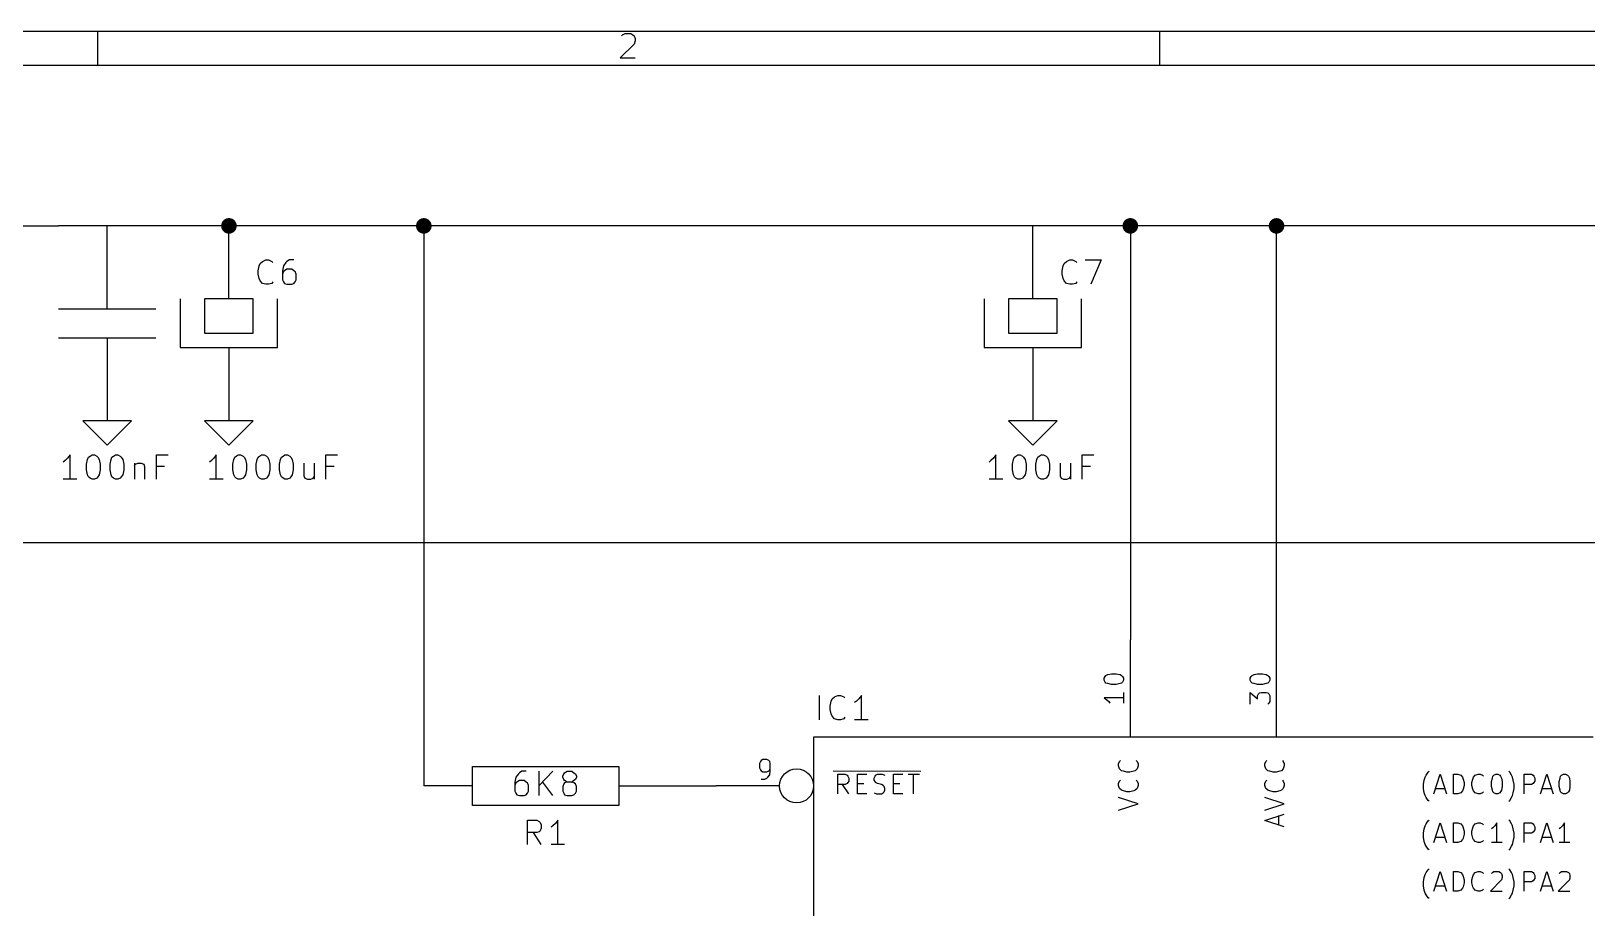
# Model space of a CAD drawing. Extents: x 4000 to 113000, y 4000 to 78670.
# Drawn here: x 24440 to 56370, y 60665 to 78670 of the extents above; entities that cross this region are included whole.
import ezdxf

# ---------------------------------------------------------------- set-up
doc = ezdxf.new("R2010")
doc.units = 0
for name, color, linetype in [('BLACK', 1, 'CONTINUOUS'), ('CYAN', 4, 'CONTINUOUS'), ('GREEN', 3, 'CONTINUOUS'), ('LIGHTYELLOW', 24, 'CONTINUOUS'), ('RED', 5, 'CONTINUOUS')]:
    doc.layers.add(name, color=color, linetype=linetype)

msp = doc.modelspace()

# ---------------------------------------------------------------- linework, layer by layer
at = {"layer": 'BLACK'}
for p, q in [((4000, 78670), (113000, 78670)), ((25800, 78670), (25800, 77970)), ((36560, 78570), (36580, 78590)), ((36580, 78590), (36630, 78620)), ((36630, 78620), (36750, 78620)), ((36750, 78620), (36790, 78590)), ((36790, 78590), (36820, 78570)), ((36820, 78570), (36840, 78520)), ((47600, 78670), (47600, 77970)), ((36820, 78400), (36530, 78120)), ((36840, 78470), (36820, 78400)), ((36840, 78520), (36840, 78470)), ((4700, 77970), (112300, 77970)), ((36530, 78120), (36840, 78120)), ((25240, 69970), (25190, 69900)), ((25240, 69470), (25240, 69970)), ((25620, 69920), (25650, 69940)), ((25650, 69940), (25690, 69970)), ((25690, 69970), (25740, 69970)), ((25740, 69970), (25790, 69940)), ((25790, 69940), (25810, 69920)), ((26100, 69920), (26130, 69940)), ((26130, 69940), (26170, 69970)), ((26170, 69970), (26220, 69970)), ((26220, 69970), (26270, 69940)), ((26270, 69940), (26290, 69920)), ((27010, 69470), (27010, 69970)), ((27010, 69970), (27250, 69970)), ((28240, 69970), (28190, 69900)), ((28240, 69470), (28240, 69970)), ((28620, 69920), (28650, 69940)), ((28650, 69940), (28690, 69970)), ((28690, 69970), (28740, 69970)), ((28740, 69970), (28790, 69940)), ((28790, 69940), (28810, 69920)), ((29100, 69920), (29130, 69940)), ((29130, 69940), (29170, 69970)), ((29170, 69970), (29220, 69970)), ((29220, 69970), (29270, 69940)), ((29270, 69940), (29290, 69920)), ((29580, 69920), (29610, 69940)), ((29610, 69940), (29650, 69970)), ((29650, 69970), (29700, 69970)), ((29700, 69970), (29750, 69940)), ((29750, 69940), (29770, 69920)), ((30490, 69470), (30490, 69970)), ((30490, 69970), (30730, 69970)), ((44240, 69970), (44190, 69900)), ((44240, 69470), (44240, 69970)), ((44620, 69920), (44650, 69940)), ((44650, 69940), (44690, 69970)), ((44690, 69970), (44740, 69970)), ((44740, 69970), (44790, 69940)), ((44790, 69940), (44810, 69920)), ((45100, 69920), (45130, 69940)), ((45130, 69940), (45170, 69970)), ((45170, 69970), (45220, 69970)), ((45220, 69970), (45270, 69940)), ((45270, 69940), (45290, 69920)), ((46010, 69470), (46010, 69970)), ((46010, 69970), (46250, 69970)), ((25140, 69850), (25100, 69820)), ((25190, 69900), (25140, 69850)), ((25580, 69780), (25600, 69870)), ((25580, 69660), (25580, 69780)), ((25600, 69560), (25580, 69660)), ((25600, 69870), (25620, 69920)), ((25810, 69920), (25840, 69870)), ((25840, 69870), (25860, 69780)), ((25860, 69660), (25840, 69560)), ((25860, 69780), (25860, 69660)), ((26060, 69780), (26080, 69870)), ((26060, 69660), (26060, 69780)), ((26080, 69560), (26060, 69660)), ((26080, 69870), (26100, 69920)), ((26290, 69920), (26320, 69870)), ((26320, 69870), (26340, 69780)), ((26340, 69660), (26320, 69560)), ((26340, 69780), (26340, 69660)), ((26560, 69800), (26560, 69470)), ((26560, 69750), (26580, 69780)), ((26580, 69780), (26630, 69800)), ((26630, 69800), (26700, 69800)), ((26700, 69800), (26750, 69780)), ((26750, 69780), (26770, 69730)), ((26770, 69730), (26770, 69470)), ((27180, 69730), (27010, 69730)), ((28140, 69850), (28100, 69820)), ((28190, 69900), (28140, 69850)), ((28580, 69780), (28600, 69870)), ((28580, 69660), (28580, 69780)), ((28600, 69560), (28580, 69660)), ((28600, 69870), (28620, 69920)), ((28810, 69920), (28840, 69870)), ((28840, 69870), (28860, 69780)), ((28860, 69660), (28840, 69560)), ((28860, 69780), (28860, 69660)), ((29060, 69780), (29080, 69870)), ((29060, 69660), (29060, 69780)), ((29080, 69560), (29060, 69660)), ((29080, 69870), (29100, 69920)), ((29290, 69920), (29320, 69870)), ((29320, 69870), (29340, 69780)), ((29340, 69660), (29320, 69560)), ((29340, 69780), (29340, 69660)), ((29540, 69780), (29560, 69870)), ((29540, 69660), (29540, 69780)), ((29560, 69560), (29540, 69660)), ((29560, 69870), (29580, 69920)), ((29770, 69920), (29800, 69870)), ((29800, 69870), (29820, 69780)), ((29820, 69660), (29800, 69560)), ((29820, 69780), (29820, 69660)), ((30040, 69800), (30040, 69540)), ((30250, 69800), (30250, 69470)), ((30660, 69730), (30490, 69730)), ((44140, 69850), (44100, 69820)), ((44190, 69900), (44140, 69850)), ((44580, 69780), (44600, 69870)), ((44580, 69660), (44580, 69780)), ((44600, 69560), (44580, 69660)), ((44600, 69870), (44620, 69920)), ((44810, 69920), (44840, 69870)), ((44840, 69870), (44860, 69780)), ((44860, 69660), (44840, 69560)), ((44860, 69780), (44860, 69660)), ((45060, 69780), (45080, 69870)), ((45060, 69660), (45060, 69780)), ((45080, 69560), (45060, 69660)), ((45080, 69870), (45100, 69920)), ((45290, 69920), (45320, 69870)), ((45320, 69870), (45340, 69780)), ((45340, 69660), (45320, 69560)), ((45340, 69780), (45340, 69660)), ((45560, 69800), (45560, 69540)), ((45770, 69800), (45770, 69470)), ((46180, 69730), (46010, 69730)), ((25380, 69470), (25100, 69470)), ((25620, 69520), (25600, 69560)), ((25650, 69490), (25620, 69520)), ((25690, 69470), (25650, 69490)), ((25740, 69470), (25690, 69470)), ((25790, 69490), (25740, 69470)), ((25810, 69520), (25790, 69490)), ((25840, 69560), (25810, 69520)), ((26100, 69520), (26080, 69560)), ((26130, 69490), (26100, 69520)), ((26170, 69470), (26130, 69490)), ((26220, 69470), (26170, 69470)), ((26270, 69490), (26220, 69470)), ((26290, 69520), (26270, 69490)), ((26320, 69560), (26290, 69520)), ((28380, 69470), (28100, 69470)), ((28620, 69520), (28600, 69560)), ((28650, 69490), (28620, 69520)), ((28690, 69470), (28650, 69490)), ((28740, 69470), (28690, 69470)), ((28790, 69490), (28740, 69470)), ((28810, 69520), (28790, 69490)), ((28840, 69560), (28810, 69520)), ((29100, 69520), (29080, 69560)), ((29130, 69490), (29100, 69520)), ((29170, 69470), (29130, 69490)), ((29220, 69470), (29170, 69470)), ((29270, 69490), (29220, 69470)), ((29290, 69520), (29270, 69490)), ((29320, 69560), (29290, 69520)), ((29580, 69520), (29560, 69560)), ((29610, 69490), (29580, 69520)), ((29650, 69470), (29610, 69490)), ((29700, 69470), (29650, 69470)), ((29750, 69490), (29700, 69470)), ((29770, 69520), (29750, 69490)), ((29800, 69560), (29770, 69520)), ((30040, 69540), (30060, 69490)), ((30060, 69490), (30110, 69470)), ((30110, 69470), (30180, 69470)), ((30180, 69470), (30230, 69490)), ((30230, 69490), (30250, 69520)), ((44380, 69470), (44100, 69470)), ((44620, 69520), (44600, 69560)), ((44650, 69490), (44620, 69520)), ((44690, 69470), (44650, 69490)), ((44740, 69470), (44690, 69470)), ((44790, 69490), (44740, 69470)), ((44810, 69520), (44790, 69490)), ((44840, 69560), (44810, 69520)), ((45100, 69520), (45080, 69560)), ((45130, 69490), (45100, 69520)), ((45170, 69470), (45130, 69490)), ((45220, 69470), (45170, 69470)), ((45270, 69490), (45220, 69470)), ((45290, 69520), (45270, 69490)), ((45320, 69560), (45290, 69520)), ((45560, 69540), (45580, 69490)), ((45580, 69490), (45630, 69470)), ((45630, 69470), (45700, 69470)), ((45700, 69470), (45750, 69490)), ((45750, 69490), (45770, 69520)), ((34390, 63350), (34370, 63250)), ((34370, 63250), (34370, 63060)), ((34390, 63230), (34370, 63180)), ((34440, 63420), (34390, 63350)), ((34410, 63250), (34390, 63230)), ((34460, 63280), (34410, 63250)), ((34460, 63440), (34440, 63420)), ((34510, 63470), (34460, 63440)), ((34560, 63280), (34460, 63280)), ((34600, 63470), (34510, 63470)), ((34600, 63250), (34560, 63280)), ((34630, 63230), (34600, 63250)), ((34650, 63180), (34630, 63230)), ((34870, 62970), (34870, 63470)), ((35150, 63470), (34870, 63180)), ((35150, 62970), (34940, 63250)), ((35350, 63370), (35370, 63420)), ((35350, 63350), (35350, 63370)), ((35370, 63300), (35350, 63350)), ((35370, 63420), (35390, 63440)), ((35390, 63280), (35370, 63300)), ((35390, 63230), (35370, 63210)), ((35390, 63440), (35440, 63470)), ((35440, 63250), (35390, 63280)), ((35440, 63250), (35390, 63230)), ((35440, 63470), (35540, 63470)), ((35540, 63250), (35440, 63250)), ((35540, 63470), (35580, 63440)), ((35580, 63280), (35540, 63250)), ((35580, 63230), (35540, 63250)), ((35580, 63440), (35610, 63420)), ((35610, 63300), (35580, 63280)), ((35610, 63210), (35580, 63230)), ((35610, 63420), (35630, 63370)), ((35630, 63350), (35610, 63300)), ((35630, 63370), (35630, 63350)), ((34370, 63060), (34390, 63020)), ((34390, 63020), (34410, 62990)), ((34410, 62990), (34460, 62970)), ((34460, 62970), (34560, 62970)), ((34560, 62970), (34600, 62990)), ((34600, 62990), (34630, 63020)), ((34630, 63020), (34650, 63060)), ((34650, 63060), (34650, 63180)), ((35370, 63210), (35350, 63160)), ((35350, 63160), (35350, 63060)), ((35350, 63060), (35370, 63020)), ((35370, 63020), (35390, 62990)), ((35390, 62990), (35440, 62970)), ((35440, 62970), (35540, 62970)), ((35540, 62970), (35580, 62990)), ((35580, 62990), (35610, 63020)), ((35630, 63160), (35610, 63210)), ((35610, 63020), (35630, 63060)), ((35630, 63060), (35630, 63160))]:
    msp.add_line(p, q, dxfattribs=at)
at = {"layer": 'CYAN'}
for p, q in [((29100, 73750), (29120, 73850)), ((29120, 73850), (29140, 73900)), ((29140, 73900), (29190, 73940)), ((29190, 73940), (29260, 73970)), ((29260, 73970), (29310, 73970)), ((29310, 73970), (29380, 73940)), ((29380, 73940), (29400, 73920)), ((29620, 73850), (29600, 73750)), ((29670, 73920), (29620, 73850)), ((29690, 73780), (29640, 73750)), ((29690, 73940), (29670, 73920)), ((29740, 73970), (29690, 73940)), ((29790, 73780), (29690, 73780)), ((29830, 73970), (29740, 73970)), ((29830, 73750), (29790, 73780)), ((45600, 73750), (45620, 73850)), ((45620, 73850), (45640, 73900)), ((45640, 73900), (45690, 73940)), ((45690, 73940), (45760, 73970)), ((45760, 73970), (45810, 73970)), ((45810, 73970), (45880, 73940)), ((45880, 73940), (45900, 73920)), ((46070, 73970), (46400, 73970)), ((46400, 73970), (46190, 73470)), ((29100, 73680), (29100, 73750)), ((29120, 73590), (29100, 73680)), ((29140, 73540), (29120, 73590)), ((29190, 73490), (29140, 73540)), ((29260, 73470), (29190, 73490)), ((29310, 73470), (29260, 73470)), ((29380, 73490), (29310, 73470)), ((29400, 73520), (29380, 73490)), ((29600, 73750), (29600, 73560)), ((29620, 73730), (29600, 73680)), ((29600, 73560), (29620, 73520)), ((29640, 73750), (29620, 73730)), ((29620, 73520), (29640, 73490)), ((29640, 73490), (29690, 73470)), ((29690, 73470), (29790, 73470)), ((29790, 73470), (29830, 73490)), ((29860, 73730), (29830, 73750)), ((29830, 73490), (29860, 73520)), ((29880, 73680), (29860, 73730)), ((29860, 73520), (29880, 73560)), ((29880, 73560), (29880, 73680)), ((45600, 73680), (45600, 73750)), ((45620, 73590), (45600, 73680)), ((45640, 73540), (45620, 73590)), ((45690, 73490), (45640, 73540)), ((45760, 73470), (45690, 73490)), ((45810, 73470), (45760, 73470)), ((45880, 73490), (45810, 73470)), ((45900, 73520), (45880, 73490)), ((40620, 64530), (40620, 65030)), ((40840, 64810), (40860, 64910)), ((40860, 64910), (40880, 64960)), ((40880, 64960), (40930, 65000)), ((40930, 65000), (41000, 65030)), ((41000, 65030), (41050, 65030)), ((41050, 65030), (41120, 65000)), ((41120, 65000), (41140, 64980)), ((41380, 64910), (41340, 64880)), ((41430, 64960), (41380, 64910)), ((41480, 65030), (41430, 64960)), ((41480, 64530), (41480, 65030)), ((40840, 64740), (40840, 64810)), ((40860, 64650), (40840, 64740)), ((40880, 64600), (40860, 64650)), ((40930, 64550), (40880, 64600)), ((41000, 64530), (40930, 64550)), ((41050, 64530), (41000, 64530)), ((41120, 64550), (41050, 64530)), ((41140, 64580), (41120, 64550)), ((41620, 64530), (41340, 64530)), ((46760, 63620), (46780, 63670)), ((46760, 63580), (46760, 63620)), ((46780, 63520), (46760, 63580)), ((46780, 63670), (46800, 63690)), ((47120, 63690), (47140, 63670)), ((47140, 63670), (47160, 63620)), ((47160, 63580), (47140, 63520)), ((47160, 63620), (47160, 63580)), ((49760, 63620), (49780, 63670)), ((49760, 63580), (49760, 63620)), ((49780, 63520), (49760, 63580)), ((49780, 63670), (49800, 63690)), ((50120, 63690), (50140, 63670)), ((50140, 63670), (50160, 63620)), ((50160, 63580), (50140, 63520)), ((50160, 63620), (50160, 63580)), ((40900, 63480), (42700, 63470)), ((41000, 63010), (41000, 63410)), ((41000, 63410), (41150, 63410)), ((41150, 63410), (41190, 63390)), ((41190, 63390), (41200, 63370)), ((41200, 63240), (41190, 63220)), ((41200, 63370), (41220, 63330)), ((41220, 63270), (41200, 63240)), ((41220, 63330), (41220, 63270)), ((41400, 63010), (41400, 63410)), ((41400, 63410), (41590, 63410)), ((41740, 63330), (41760, 63370)), ((41740, 63290), (41740, 63330)), ((41760, 63260), (41740, 63290)), ((41760, 63370), (41770, 63390)), ((41770, 63240), (41760, 63260)), ((41770, 63390), (41810, 63410)), ((41810, 63220), (41770, 63240)), ((41810, 63410), (41910, 63410)), ((41910, 63410), (41960, 63390)), ((42140, 63010), (42140, 63410)), ((42140, 63410), (42330, 63410)), ((42440, 63410), (42670, 63410)), ((42550, 63010), (42550, 63410)), ((46760, 63220), (46780, 63270)), ((46820, 63480), (46780, 63520)), ((46780, 63270), (46800, 63290)), ((46860, 63470), (46820, 63480)), ((46930, 63450), (46860, 63470)), ((46990, 63450), (46930, 63450)), ((47070, 63470), (46990, 63450)), ((47100, 63480), (47070, 63470)), ((47140, 63520), (47100, 63480)), ((47120, 63290), (47140, 63270)), ((47140, 63270), (47160, 63220)), ((49760, 63220), (49780, 63270)), ((49820, 63480), (49780, 63520)), ((49780, 63270), (49800, 63290)), ((49860, 63470), (49820, 63480)), ((49930, 63450), (49860, 63470)), ((49990, 63450), (49930, 63450)), ((50070, 63470), (49990, 63450)), ((50100, 63480), (50070, 63470)), ((50140, 63520), (50100, 63480)), ((50120, 63290), (50140, 63270)), ((50140, 63270), (50160, 63220)), ((53020, 63200), (53030, 63290)), ((53030, 63290), (53050, 63350)), ((53050, 63350), (53070, 63390)), ((53070, 63390), (53110, 63450)), ((53110, 63450), (53130, 63470)), ((53230, 63010), (53360, 63410)), ((53360, 63410), (53490, 63010)), ((53630, 63010), (53630, 63410)), ((53630, 63410), (53720, 63410)), ((53720, 63410), (53780, 63390)), ((53780, 63390), (53820, 63350)), ((53820, 63350), (53830, 63310)), ((53830, 63310), (53850, 63240)), ((53850, 63240), (53850, 63180)), ((54010, 63240), (54030, 63310)), ((54010, 63180), (54010, 63240)), ((54030, 63310), (54040, 63350)), ((54040, 63350), (54080, 63390)), ((54080, 63390), (54140, 63410)), ((54140, 63410), (54180, 63410)), ((54180, 63410), (54230, 63390)), ((54230, 63390), (54250, 63370)), ((54410, 63260), (54430, 63330)), ((54410, 63160), (54410, 63260)), ((54430, 63330), (54440, 63370)), ((54440, 63370), (54460, 63390)), ((54460, 63390), (54500, 63410)), ((54500, 63410), (54540, 63410)), ((54540, 63410), (54580, 63390)), ((54580, 63390), (54600, 63370)), ((54600, 63370), (54620, 63330)), ((54620, 63330), (54630, 63260)), ((54630, 63260), (54630, 63160)), ((54790, 63450), (54770, 63470)), ((54820, 63390), (54790, 63450)), ((54840, 63350), (54820, 63390)), ((54860, 63290), (54840, 63350)), ((54880, 63200), (54860, 63290)), ((55080, 63010), (55080, 63410)), ((55080, 63410), (55230, 63410)), ((55230, 63410), (55270, 63390)), ((55270, 63390), (55280, 63370)), ((55280, 63240), (55270, 63220)), ((55280, 63370), (55300, 63330)), ((55300, 63270), (55280, 63240)), ((55300, 63330), (55300, 63270)), ((55420, 63010), (55550, 63410)), ((55550, 63410), (55680, 63010)), ((55800, 63260), (55820, 63330)), ((55800, 63160), (55800, 63260)), ((55820, 63330), (55830, 63370)), ((55830, 63370), (55850, 63390)), ((55850, 63390), (55890, 63410)), ((55890, 63410), (55930, 63410)), ((55930, 63410), (55970, 63390)), ((55970, 63390), (55990, 63370)), ((55990, 63370), (56010, 63330)), ((56010, 63330), (56020, 63260)), ((56020, 63260), (56020, 63160)), ((41150, 63200), (41000, 63200)), ((41220, 63010), (41090, 63200)), ((41190, 63220), (41150, 63200)), ((41400, 63220), (41530, 63220)), ((41590, 63010), (41400, 63010)), ((41740, 63030), (41790, 63010)), ((41790, 63010), (41890, 63010)), ((41890, 63200), (41810, 63220)), ((41930, 63180), (41890, 63200)), ((41890, 63010), (41930, 63030)), ((41950, 63160), (41930, 63180)), ((41930, 63030), (41950, 63050)), ((41960, 63120), (41950, 63160)), ((41950, 63050), (41960, 63080)), ((41960, 63080), (41960, 63120)), ((42140, 63220), (42270, 63220)), ((42330, 63010), (42140, 63010)), ((46760, 63180), (46760, 63220)), ((46780, 63120), (46760, 63180)), ((47160, 62800), (46760, 62930)), ((46820, 63080), (46780, 63120)), ((46860, 63070), (46820, 63080)), ((46930, 63050), (46860, 63070)), ((46990, 63050), (46930, 63050)), ((47070, 63070), (46990, 63050)), ((47100, 63080), (47070, 63070)), ((47140, 63120), (47100, 63080)), ((47160, 63180), (47140, 63120)), ((47160, 63220), (47160, 63180)), ((49760, 63180), (49760, 63220)), ((49780, 63120), (49760, 63180)), ((50160, 62800), (49760, 62930)), ((49820, 63080), (49780, 63120)), ((49860, 63070), (49820, 63080)), ((49930, 63050), (49860, 63070)), ((49990, 63050), (49930, 63050)), ((50070, 63070), (49990, 63050)), ((50100, 63080), (50070, 63070)), ((50140, 63120), (50100, 63080)), ((50160, 63180), (50140, 63120)), ((50160, 63220), (50160, 63180)), ((53020, 63120), (53020, 63200)), ((53030, 63030), (53020, 63120)), ((53050, 62970), (53030, 63030)), ((53070, 62930), (53050, 62970)), ((53110, 62870), (53070, 62930)), ((53270, 63120), (53460, 63120)), ((53720, 63010), (53630, 63010)), ((53780, 63030), (53720, 63010)), ((53820, 63070), (53780, 63030)), ((53830, 63100), (53820, 63070)), ((53850, 63180), (53830, 63100)), ((54030, 63100), (54010, 63180)), ((54040, 63070), (54030, 63100)), ((54080, 63030), (54040, 63070)), ((54140, 63010), (54080, 63030)), ((54180, 63010), (54140, 63010)), ((54230, 63030), (54180, 63010)), ((54250, 63050), (54230, 63030)), ((54430, 63080), (54410, 63160)), ((54440, 63050), (54430, 63080)), ((54460, 63030), (54440, 63050)), ((54500, 63010), (54460, 63030)), ((54540, 63010), (54500, 63010)), ((54580, 63030), (54540, 63010)), ((54600, 63050), (54580, 63030)), ((54620, 63080), (54600, 63050)), ((54630, 63160), (54620, 63080)), ((54790, 62870), (54820, 62930)), ((54820, 62930), (54840, 62970)), ((54840, 62970), (54860, 63030)), ((54860, 63030), (54880, 63120)), ((54880, 63120), (54880, 63200)), ((55230, 63200), (55080, 63200)), ((55270, 63220), (55230, 63200)), ((55460, 63120), (55650, 63120)), ((55820, 63080), (55800, 63160)), ((55830, 63050), (55820, 63080)), ((55850, 63030), (55830, 63050)), ((55890, 63010), (55850, 63030)), ((55930, 63010), (55890, 63010)), ((55970, 63030), (55930, 63010)), ((55990, 63050), (55970, 63030)), ((56010, 63080), (55990, 63050)), ((56020, 63160), (56010, 63080)), ((46760, 62670), (47160, 62800)), ((49760, 62670), (50160, 62800)), ((49760, 62460), (50160, 62590)), ((53130, 62860), (53110, 62870)), ((54770, 62860), (54790, 62870)), ((34630, 61970), (34630, 62470)), ((34630, 62470), (34820, 62470)), ((34820, 62470), (34870, 62440)), ((34870, 62440), (34890, 62420)), ((34890, 62420), (34910, 62370)), ((34910, 62300), (34890, 62250)), ((34910, 62370), (34910, 62300)), ((35150, 62350), (35110, 62320)), ((35200, 62400), (35150, 62350)), ((35250, 62470), (35200, 62400)), ((35250, 61970), (35250, 62470)), ((50160, 62330), (49760, 62460)), ((50050, 62370), (50050, 62560)), ((53020, 62200), (53030, 62290)), ((53030, 62290), (53050, 62350)), ((53050, 62350), (53070, 62390)), ((53070, 62390), (53110, 62450)), ((53110, 62450), (53130, 62470)), ((53230, 62010), (53360, 62410)), ((53360, 62410), (53490, 62010)), ((53630, 62010), (53630, 62410)), ((53630, 62410), (53720, 62410)), ((53720, 62410), (53780, 62390)), ((53780, 62390), (53820, 62350)), ((53820, 62350), (53830, 62310)), ((53830, 62310), (53850, 62240)), ((54010, 62240), (54030, 62310)), ((54030, 62310), (54040, 62350)), ((54040, 62350), (54080, 62390)), ((54080, 62390), (54140, 62410)), ((54140, 62410), (54180, 62410)), ((54180, 62410), (54230, 62390)), ((54230, 62390), (54250, 62370)), ((54440, 62310), (54410, 62290)), ((54480, 62350), (54440, 62310)), ((54520, 62410), (54480, 62350)), ((54520, 62010), (54520, 62410)), ((54790, 62450), (54770, 62470)), ((54820, 62390), (54790, 62450)), ((54840, 62350), (54820, 62390)), ((54860, 62290), (54840, 62350)), ((54880, 62200), (54860, 62290)), ((55080, 62010), (55080, 62410)), ((55080, 62410), (55230, 62410)), ((55230, 62410), (55270, 62390)), ((55270, 62390), (55280, 62370)), ((55280, 62370), (55300, 62330)), ((55300, 62270), (55280, 62240)), ((55300, 62330), (55300, 62270)), ((55420, 62010), (55550, 62410)), ((55550, 62410), (55680, 62010)), ((55830, 62310), (55800, 62290)), ((55870, 62350), (55830, 62310)), ((55910, 62410), (55870, 62350)), ((55910, 62010), (55910, 62410)), ((34820, 62210), (34630, 62210)), ((34910, 61970), (34750, 62210)), ((34870, 62230), (34820, 62210)), ((34890, 62250), (34870, 62230)), ((35390, 61970), (35110, 61970)), ((53020, 62120), (53020, 62200)), ((53030, 62030), (53020, 62120)), ((53050, 61970), (53030, 62030)), ((53070, 61930), (53050, 61970)), ((53270, 62120), (53460, 62120)), ((53720, 62010), (53630, 62010)), ((53780, 62030), (53720, 62010)), ((53820, 62070), (53780, 62030)), ((53830, 62100), (53820, 62070)), ((53850, 62180), (53830, 62100)), ((53850, 62240), (53850, 62180)), ((54010, 62180), (54010, 62240)), ((54030, 62100), (54010, 62180)), ((54040, 62070), (54030, 62100)), ((54080, 62030), (54040, 62070)), ((54140, 62010), (54080, 62030)), ((54180, 62010), (54140, 62010)), ((54230, 62030), (54180, 62010)), ((54250, 62050), (54230, 62030)), ((54630, 62010), (54410, 62010)), ((54820, 61930), (54840, 61970)), ((54840, 61970), (54860, 62030)), ((54860, 62030), (54880, 62120)), ((54880, 62120), (54880, 62200)), ((55230, 62200), (55080, 62200)), ((55270, 62220), (55230, 62200)), ((55280, 62240), (55270, 62220)), ((55460, 62120), (55650, 62120)), ((56020, 62010), (55800, 62010)), ((53110, 61870), (53070, 61930)), ((53130, 61860), (53110, 61870)), ((54770, 61860), (54790, 61870)), ((54790, 61870), (54820, 61930)), ((53030, 61290), (53050, 61350)), ((53050, 61350), (53070, 61390)), ((53070, 61390), (53110, 61450)), ((53110, 61450), (53130, 61470)), ((53230, 61010), (53360, 61410)), ((53360, 61410), (53490, 61010)), ((53630, 61010), (53630, 61410)), ((53630, 61410), (53720, 61410)), ((53720, 61410), (53780, 61390)), ((53780, 61390), (53820, 61350)), ((53820, 61350), (53830, 61310)), ((53830, 61310), (53850, 61240)), ((54010, 61240), (54030, 61310)), ((54030, 61310), (54040, 61350)), ((54040, 61350), (54080, 61390)), ((54080, 61390), (54140, 61410)), ((54140, 61410), (54180, 61410)), ((54180, 61410), (54230, 61390)), ((54230, 61390), (54250, 61370)), ((54410, 61370), (54430, 61390)), ((54430, 61390), (54460, 61410)), ((54460, 61410), (54560, 61410)), ((54560, 61410), (54600, 61390)), ((54600, 61390), (54620, 61370)), ((54620, 61370), (54630, 61330)), ((54630, 61330), (54630, 61290)), ((54790, 61450), (54770, 61470)), ((54820, 61390), (54790, 61450)), ((54840, 61350), (54820, 61390)), ((54860, 61290), (54840, 61350)), ((55080, 61010), (55080, 61410)), ((55080, 61410), (55230, 61410)), ((55230, 61410), (55270, 61390)), ((55270, 61390), (55280, 61370)), ((55280, 61370), (55300, 61330)), ((55300, 61330), (55300, 61270)), ((55420, 61010), (55550, 61410)), ((55550, 61410), (55680, 61010)), ((55800, 61370), (55820, 61390)), ((55820, 61390), (55850, 61410)), ((55850, 61410), (55950, 61410)), ((55950, 61410), (55990, 61390)), ((55990, 61390), (56010, 61370)), ((56010, 61370), (56020, 61330)), ((56020, 61330), (56020, 61290)), ((53020, 61200), (53030, 61290)), ((53020, 61120), (53020, 61200)), ((53030, 61030), (53020, 61120)), ((53050, 60970), (53030, 61030)), ((53270, 61120), (53460, 61120)), ((53720, 61010), (53630, 61010)), ((53780, 61030), (53720, 61010)), ((53820, 61070), (53780, 61030)), ((53830, 61100), (53820, 61070)), ((53850, 61180), (53830, 61100)), ((53850, 61240), (53850, 61180)), ((54010, 61180), (54010, 61240)), ((54030, 61100), (54010, 61180)), ((54040, 61070), (54030, 61100)), ((54080, 61030), (54040, 61070)), ((54140, 61010), (54080, 61030)), ((54180, 61010), (54140, 61010)), ((54230, 61030), (54180, 61010)), ((54250, 61050), (54230, 61030)), ((54620, 61240), (54390, 61010)), ((54390, 61010), (54630, 61010)), ((54630, 61290), (54620, 61240)), ((54840, 60970), (54860, 61030)), ((54880, 61200), (54860, 61290)), ((54860, 61030), (54880, 61120)), ((54880, 61120), (54880, 61200)), ((55230, 61200), (55080, 61200)), ((55270, 61220), (55230, 61200)), ((55280, 61240), (55270, 61220)), ((55300, 61270), (55280, 61240)), ((55460, 61120), (55650, 61120)), ((56010, 61240), (55780, 61010)), ((55780, 61010), (56020, 61010)), ((56020, 61290), (56010, 61240)), ((53070, 60930), (53050, 60970)), ((53110, 60870), (53070, 60930)), ((53130, 60860), (53110, 60870)), ((54770, 60860), (54790, 60870)), ((54790, 60870), (54820, 60930)), ((54820, 60930), (54840, 60970))]:
    msp.add_line(p, q, dxfattribs=at)
at = {"layer": 'GREEN'}
for p, q in [((91000, 74670), (25000, 74670)), ((32500, 74670), (32500, 63170)), ((47000, 74670), (47000, 66170)), ((50000, 66170), (50000, 74670)), ((13500, 68170), (67000, 68170)), ((37500, 63170), (38500, 63170))]:
    msp.add_line(p, q, dxfattribs=at)
at = {"layer": 'GREEN', "const_width": 160}
for points in [[(28420, 74670, 1), (28580, 74670, 1)], [(32420, 74670, 1), (32580, 74670, 1)], [(46920, 74670, 1), (47080, 74670, 1)], [(49920, 74670, 1), (50080, 74670, 1)]]:
    msp.add_lwpolyline(points, format="xyb", close=True, dxfattribs=at)
at = {"layer": 'LIGHTYELLOW'}
for p, q in [((40500, 64170), (40500, 28170)), ((56500, 64170), (40500, 64170))]:
    msp.add_line(p, q, dxfattribs=at)
at = {"layer": 'RED'}
for p, q in [((23000, 74670), (25000, 74670)), ((26000, 72970), (26000, 74670)), ((28500, 73170), (28500, 74670)), ((45000, 73170), (45000, 74670)), ((27500, 73170), (27500, 72170)), ((28000, 73170), (28000, 72470)), ((29000, 73170), (28000, 73170)), ((29000, 72470), (29000, 73170)), ((29500, 72170), (29500, 73170)), ((44000, 73170), (44000, 72170)), ((44500, 73170), (44500, 72470)), ((45500, 73170), (44500, 73170)), ((45500, 72470), (45500, 73170)), ((46000, 72170), (46000, 73170)), ((25000, 72970), (27000, 72970)), ((25000, 72370), (27000, 72370)), ((26000, 72370), (26000, 70670)), ((27500, 72170), (29500, 72170)), ((28000, 72470), (29000, 72470)), ((28500, 72170), (28500, 70670)), ((44000, 72170), (46000, 72170)), ((44500, 72470), (45500, 72470)), ((45000, 72170), (45000, 70670)), ((25500, 70670), (26000, 70170)), ((26500, 70670), (25500, 70670)), ((26000, 70170), (26500, 70670)), ((28000, 70670), (28500, 70170)), ((29000, 70670), (28000, 70670)), ((28500, 70170), (29000, 70670)), ((44500, 70670), (45000, 70170)), ((45500, 70670), (44500, 70670)), ((45000, 70170), (45500, 70670)), ((47000, 64170), (47000, 66170)), ((50000, 64170), (50000, 66170)), ((46500, 65440), (46540, 65460)), ((46540, 65460), (46610, 65470)), ((46610, 65470), (46710, 65470)), ((46710, 65470), (46790, 65460)), ((46790, 65460), (46820, 65440)), ((49500, 65440), (49540, 65460)), ((49540, 65460), (49610, 65470)), ((49610, 65470), (49710, 65470)), ((49710, 65470), (49790, 65460)), ((49790, 65460), (49820, 65440)), ((46460, 65380), (46480, 65420)), ((46460, 65340), (46460, 65380)), ((46480, 65300), (46460, 65340)), ((46480, 65420), (46500, 65440)), ((46500, 65280), (46480, 65300)), ((46540, 65270), (46500, 65280)), ((46610, 65250), (46540, 65270)), ((46710, 65250), (46610, 65250)), ((46790, 65270), (46710, 65250)), ((46820, 65280), (46790, 65270)), ((46820, 65440), (46840, 65420)), ((46840, 65300), (46820, 65280)), ((46840, 65420), (46860, 65380)), ((46860, 65340), (46840, 65300)), ((46860, 65380), (46860, 65340)), ((49460, 65380), (49480, 65420)), ((49460, 65340), (49460, 65380)), ((49480, 65300), (49460, 65340)), ((49480, 65420), (49500, 65440)), ((49500, 65280), (49480, 65300)), ((49540, 65270), (49500, 65280)), ((49610, 65250), (49540, 65270)), ((49710, 65250), (49610, 65250)), ((49790, 65270), (49710, 65250)), ((49820, 65280), (49790, 65270)), ((49820, 65440), (49840, 65420)), ((49840, 65300), (49820, 65280)), ((49840, 65420), (49860, 65380)), ((49860, 65340), (49840, 65300)), ((49860, 65380), (49860, 65340)), ((46860, 64980), (46460, 64980)), ((46460, 64980), (46520, 64940)), ((46520, 64940), (46560, 64900)), ((46560, 64900), (46580, 64870)), ((46860, 65090), (46860, 64870)), ((49460, 64850), (49460, 65090)), ((49460, 65090), (49610, 64960)), ((49610, 65020), (49630, 65060)), ((49610, 64960), (49610, 65020)), ((49630, 65060), (49650, 65080)), ((49650, 65080), (49690, 65090)), ((49690, 65090), (49790, 65090)), ((49790, 65090), (49820, 65080)), ((49820, 65080), (49840, 65060)), ((49840, 64870), (49820, 64850)), ((49840, 65060), (49860, 65020)), ((49860, 64900), (49840, 64870)), ((49860, 65020), (49860, 64900)), ((40500, 64170), (40500, 28170)), ((56500, 64170), (40500, 64170)), ((33500, 62770), (33500, 63570)), ((33500, 63570), (36500, 63570)), ((36500, 63570), (36500, 62770)), ((39410, 63670), (39390, 63630)), ((39390, 63630), (39390, 63540)), ((39420, 63690), (39410, 63670)), ((39460, 63710), (39420, 63690)), ((39540, 63710), (39460, 63710)), ((39580, 63690), (39540, 63710)), ((39600, 63670), (39580, 63690)), ((39610, 63630), (39600, 63670)), ((39610, 63480), (39610, 63630)), ((39390, 63540), (39410, 63500)), ((39410, 63500), (39420, 63480)), ((39420, 63480), (39460, 63460)), ((39420, 63310), (39500, 63310)), ((39460, 63460), (39540, 63460)), ((39500, 63310), (39540, 63330)), ((39540, 63460), (39580, 63480)), ((39540, 63330), (39560, 63350)), ((39560, 63350), (39600, 63400)), ((39580, 63480), (39600, 63500)), ((39600, 63500), (39610, 63540)), ((39600, 63400), (39610, 63480)), ((33500, 63170), (32500, 63170)), ((36500, 63170), (37500, 63170)), ((39800, 63170), (38500, 63170)), ((36500, 62770), (33500, 62770))]:
    msp.add_line(p, q, dxfattribs=at)
msp.add_circle((40150, 63170), 350, dxfattribs=at)

doc.saveas('drawing.dxf')
